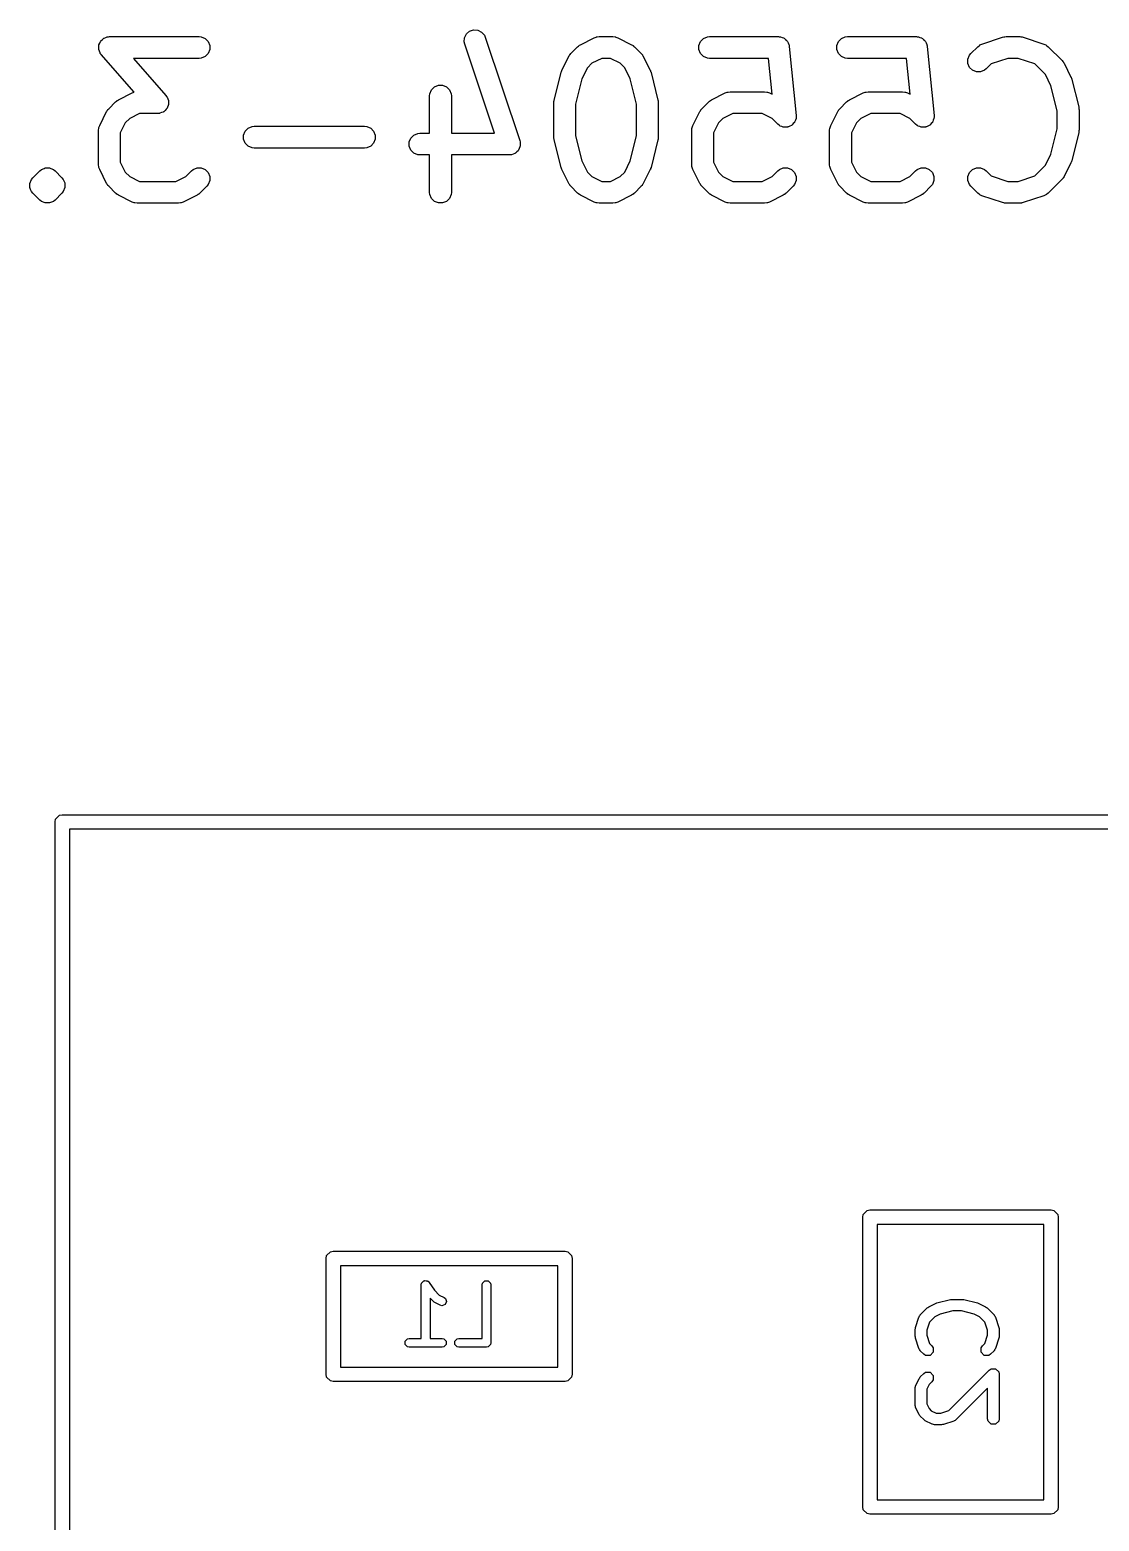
# Model space of a CAD drawing. Header units: inches. Extents: x -0.1 to 2.99, y 0.2 to 2.25.
# Drawn here: x 0.725 to 1.0157, y 1.4248 to 1.8301 of the extents above; entities that cross this region are included whole.
import ezdxf

# ---------------------------------------------------------------- set-up
doc = ezdxf.new("R2010")
doc.units = ezdxf.units.IN
doc.header["$MEASUREMENT"] = 0
doc.layers.add('BLACK', color=250, linetype='CONTINUOUS')

msp = doc.modelspace()

# ---------------------------------------------------------------- linework, layer by layer
at = {"layer": 'BLACK', "linetype": 'CONTINUOUS'}
for p, q in [((0.74609, 1.82822), (0.74623, 1.82823)), ((0.74623, 1.82823), (0.74629, 1.82825)), ((0.74629, 1.82825), (0.74637, 1.82824)), ((0.74637, 1.82824), (0.74667, 1.82827)), ((0.74667, 1.82827), (0.77104, 1.82827)), ((0.77104, 1.82827), (0.77162, 1.82822)), ((0.84319, 1.82798), (0.8437, 1.82901)), ((0.8437, 1.82901), (0.84457, 1.82976)), ((0.84457, 1.82976), (0.84566, 1.83013)), ((0.84566, 1.83013), (0.84681, 1.83004)), ((0.84681, 1.83004), (0.84784, 1.82953)), ((0.84784, 1.82953), (0.8486, 1.82866)), ((0.8486, 1.82866), (0.84883, 1.82813)), ((0.8792, 1.82822), (0.87978, 1.82827)), ((0.87978, 1.82827), (0.88353, 1.82827)), ((0.88353, 1.82827), (0.8841, 1.82822)), ((0.9092, 1.82822), (0.90978, 1.82827)), ((0.90978, 1.82827), (0.92852, 1.82827)), ((0.92852, 1.82827), (0.92874, 1.82825)), ((0.92874, 1.82825), (0.92881, 1.82826)), ((0.92881, 1.82826), (0.92888, 1.82824)), ((0.92888, 1.82824), (0.9291, 1.82822)), ((0.94669, 1.82822), (0.94727, 1.82827)), ((0.94727, 1.82827), (0.96602, 1.82827)), ((0.96602, 1.82827), (0.96623, 1.82825)), ((0.96623, 1.82825), (0.9663, 1.82826)), ((0.9663, 1.82826), (0.96637, 1.82824)), ((0.96637, 1.82824), (0.96659, 1.82822)), ((0.98981, 1.82822), (0.98992, 1.82823)), ((0.98992, 1.82823), (0.99002, 1.82825)), ((0.99002, 1.82825), (0.9901, 1.82825)), ((0.9901, 1.82825), (0.99039, 1.82827)), ((0.99039, 1.82827), (0.99414, 1.82827)), ((0.99414, 1.82827), (0.99443, 1.82825)), ((0.99443, 1.82825), (0.99451, 1.82825)), ((0.99451, 1.82825), (0.99461, 1.82823)), ((0.99461, 1.82823), (0.99472, 1.82822)), ((0.74374, 1.82494), (0.74377, 1.82542)), ((0.74377, 1.82485), (0.74374, 1.82494)), ((0.74377, 1.8259), (0.74381, 1.82599)), ((0.74377, 1.82542), (0.74377, 1.8259)), ((0.74377, 1.82475), (0.74377, 1.82485)), ((0.74396, 1.8243), (0.74377, 1.82475)), ((0.74381, 1.82599), (0.74382, 1.82609)), ((0.74382, 1.82609), (0.74403, 1.82652)), ((0.74411, 1.82385), (0.74396, 1.8243)), ((0.74403, 1.82652), (0.74422, 1.82696)), ((0.74422, 1.82696), (0.74429, 1.82703)), ((0.74429, 1.82703), (0.74433, 1.82712)), ((0.74433, 1.82712), (0.74469, 1.82744)), ((0.74469, 1.82744), (0.74503, 1.82778)), ((0.74503, 1.82778), (0.74512, 1.82782)), ((0.74512, 1.82782), (0.7452, 1.82788)), ((0.7452, 1.82788), (0.74565, 1.82803)), ((0.74565, 1.82803), (0.74609, 1.82822)), ((0.77162, 1.82822), (0.77268, 1.82778)), ((0.77268, 1.82778), (0.7735, 1.82696)), ((0.7735, 1.82696), (0.77394, 1.8259)), ((0.77394, 1.82475), (0.7735, 1.82368)), ((0.77394, 1.8259), (0.77394, 1.82475)), ((0.8431, 1.82683), (0.84319, 1.82798)), ((0.84323, 1.82626), (0.8431, 1.82683)), ((0.85131, 1.80203), (0.84323, 1.82626)), ((0.84883, 1.82813), (0.85821, 1.80001)), ((0.87207, 1.82366), (0.87394, 1.82554)), ((0.87394, 1.82554), (0.87417, 1.82572)), ((0.87417, 1.82572), (0.87422, 1.82578)), ((0.87422, 1.82578), (0.87431, 1.82584)), ((0.87431, 1.82584), (0.87439, 1.8259)), ((0.87439, 1.8259), (0.87446, 1.82593)), ((0.87446, 1.82593), (0.87471, 1.82609)), ((0.87471, 1.82609), (0.87846, 1.82796)), ((0.87846, 1.82796), (0.879, 1.82817)), ((0.879, 1.82817), (0.8791, 1.82818)), ((0.8791, 1.82818), (0.8792, 1.82822)), ((0.8841, 1.82822), (0.8842, 1.82818)), ((0.8842, 1.82818), (0.88431, 1.82817)), ((0.88431, 1.82817), (0.88485, 1.82796)), ((0.88485, 1.82796), (0.8886, 1.82609)), ((0.8886, 1.82609), (0.88885, 1.82593)), ((0.88885, 1.82593), (0.88892, 1.8259)), ((0.88892, 1.8259), (0.889, 1.82584)), ((0.889, 1.82584), (0.88909, 1.82578)), ((0.88909, 1.82578), (0.88914, 1.82572)), ((0.88914, 1.82572), (0.88937, 1.82554)), ((0.88937, 1.82554), (0.89124, 1.82366)), ((0.90688, 1.8259), (0.90732, 1.82696)), ((0.90688, 1.82475), (0.90688, 1.8259)), ((0.90732, 1.82368), (0.90688, 1.82475)), ((0.90732, 1.82696), (0.90813, 1.82778)), ((0.90813, 1.82778), (0.9092, 1.82822)), ((0.9291, 1.82822), (0.9295, 1.82805)), ((0.9295, 1.82805), (0.92991, 1.82793)), ((0.92991, 1.82793), (0.93003, 1.82783)), ((0.93003, 1.82783), (0.93016, 1.82778)), ((0.93016, 1.82778), (0.93047, 1.82747)), ((0.93047, 1.82747), (0.9308, 1.8272)), ((0.9308, 1.8272), (0.93087, 1.82707)), ((0.93087, 1.82707), (0.93098, 1.82696)), ((0.93098, 1.82696), (0.93114, 1.82656)), ((0.93114, 1.82656), (0.93135, 1.82618)), ((0.93135, 1.82618), (0.93139, 1.82597)), ((0.93139, 1.82597), (0.93142, 1.8259)), ((0.93142, 1.8259), (0.93142, 1.82583)), ((0.93142, 1.82583), (0.93146, 1.82562)), ((0.93146, 1.82562), (0.93334, 1.80687)), ((0.94437, 1.8259), (0.94482, 1.82696)), ((0.94437, 1.82475), (0.94437, 1.8259)), ((0.94482, 1.82368), (0.94437, 1.82475)), ((0.94482, 1.82696), (0.94563, 1.82778)), ((0.94563, 1.82778), (0.94669, 1.82822)), ((0.96659, 1.82822), (0.96699, 1.82805)), ((0.96699, 1.82805), (0.96741, 1.82793)), ((0.96741, 1.82793), (0.96752, 1.82783)), ((0.96752, 1.82783), (0.96766, 1.82778)), ((0.96766, 1.82778), (0.96796, 1.82747)), ((0.96796, 1.82747), (0.9683, 1.8272)), ((0.9683, 1.8272), (0.96837, 1.82707)), ((0.96837, 1.82707), (0.96847, 1.82696)), ((0.96847, 1.82696), (0.96864, 1.82656)), ((0.96864, 1.82656), (0.96884, 1.82618)), ((0.96884, 1.82618), (0.96889, 1.82597)), ((0.96889, 1.82597), (0.96891, 1.8259)), ((0.96891, 1.8259), (0.96891, 1.82583)), ((0.96891, 1.82583), (0.96896, 1.82562)), ((0.96896, 1.82562), (0.97083, 1.80687)), ((0.9808, 1.82366), (0.98268, 1.82554)), ((0.98268, 1.82554), (0.98313, 1.8259)), ((0.98313, 1.8259), (0.98322, 1.82594)), ((0.98322, 1.82594), (0.9833, 1.82601)), ((0.9833, 1.82601), (0.98383, 1.82625)), ((0.98383, 1.82625), (0.98946, 1.82812)), ((0.98946, 1.82812), (0.98974, 1.82819)), ((0.98974, 1.82819), (0.98981, 1.82822)), ((0.99472, 1.82822), (0.99479, 1.82819)), ((0.99479, 1.82819), (0.99507, 1.82812)), ((0.99507, 1.82812), (1.0007, 1.82625)), ((1.0007, 1.82625), (1.00123, 1.82601)), ((1.00123, 1.82601), (1.00131, 1.82594)), ((1.00131, 1.82594), (1.0014, 1.8259)), ((1.0014, 1.8259), (1.00185, 1.82554)), ((1.00185, 1.82554), (1.0056, 1.82179)), ((0.74419, 1.82373), (0.74411, 1.82385)), ((0.74422, 1.82368), (0.74419, 1.82373)), ((0.74427, 1.82363), (0.74422, 1.82368)), ((0.74445, 1.82338), (0.74427, 1.82363)), ((0.75338, 1.81317), (0.74445, 1.82338)), ((0.77104, 1.82237), (0.75318, 1.82237)), ((0.75318, 1.82237), (0.76202, 1.81227)), ((0.77162, 1.82243), (0.77104, 1.82237)), ((0.77268, 1.82287), (0.77162, 1.82243)), ((0.7735, 1.82368), (0.77268, 1.82287)), ((0.86964, 1.81914), (0.87151, 1.82289)), ((0.87151, 1.82289), (0.87167, 1.82314)), ((0.87167, 1.82314), (0.8717, 1.82321)), ((0.8717, 1.82321), (0.87177, 1.82329)), ((0.87177, 1.82329), (0.87182, 1.82338)), ((0.87182, 1.82338), (0.87188, 1.82343)), ((0.87188, 1.82343), (0.87207, 1.82366)), ((0.87778, 1.82102), (0.87658, 1.81982)), ((0.88048, 1.82237), (0.87778, 1.82102)), ((0.88283, 1.82237), (0.88048, 1.82237)), ((0.88553, 1.82102), (0.88283, 1.82237)), ((0.88673, 1.81982), (0.88553, 1.82102)), ((0.89124, 1.82366), (0.89143, 1.82343)), ((0.89143, 1.82343), (0.89149, 1.82338)), ((0.89149, 1.82338), (0.89154, 1.82329)), ((0.89154, 1.82329), (0.89161, 1.82321)), ((0.89161, 1.82321), (0.89164, 1.82314)), ((0.89164, 1.82314), (0.89179, 1.82289)), ((0.89179, 1.82289), (0.89367, 1.81914)), ((0.90813, 1.82287), (0.90732, 1.82368)), ((0.9092, 1.82243), (0.90813, 1.82287)), ((0.90978, 1.82237), (0.9092, 1.82243)), ((0.92585, 1.82237), (0.90978, 1.82237)), ((0.92683, 1.8126), (0.92585, 1.82237)), ((0.94563, 1.82287), (0.94482, 1.82368)), ((0.94669, 1.82243), (0.94563, 1.82287)), ((0.94727, 1.82237), (0.94669, 1.82243)), ((0.96335, 1.82237), (0.94727, 1.82237)), ((0.96432, 1.8126), (0.96335, 1.82237)), ((0.97999, 1.82215), (0.98044, 1.82321)), ((0.97999, 1.821), (0.97999, 1.82215)), ((0.98044, 1.81993), (0.97999, 1.821)), ((0.98044, 1.82321), (0.9808, 1.82366)), ((0.98636, 1.82087), (0.98498, 1.81948)), ((0.99087, 1.82237), (0.98636, 1.82087)), ((0.99366, 1.82237), (0.99087, 1.82237)), ((0.99817, 1.82087), (0.99366, 1.82237)), ((1.00109, 1.81795), (0.99817, 1.82087)), ((1.0056, 1.82179), (1.00579, 1.82156)), ((1.00579, 1.82156), (1.00585, 1.82151)), ((1.00585, 1.82151), (1.0059, 1.82142)), ((1.0059, 1.82142), (1.00597, 1.82134)), ((1.00597, 1.82134), (1.006, 1.82127)), ((1.006, 1.82127), (1.00615, 1.82102)), ((1.00615, 1.82102), (1.00803, 1.81727)), ((0.86754, 1.81104), (0.86942, 1.81854)), ((0.86942, 1.81854), (0.86943, 1.81858)), ((0.86943, 1.8186), (0.86952, 1.81884)), ((0.86943, 1.81858), (0.86943, 1.8186)), ((0.86952, 1.81884), (0.86961, 1.81908)), ((0.86961, 1.81908), (0.86962, 1.8191)), ((0.86962, 1.8191), (0.86964, 1.81914)), ((0.87507, 1.81679), (0.87336, 1.80996)), ((0.87658, 1.81982), (0.87507, 1.81679)), ((0.88824, 1.81679), (0.88673, 1.81982)), ((0.88995, 1.80996), (0.88824, 1.81679)), ((0.89367, 1.81914), (0.89368, 1.8191)), ((0.89368, 1.8191), (0.8937, 1.81908)), ((0.8937, 1.81908), (0.89378, 1.81884)), ((0.89378, 1.81884), (0.89388, 1.8186)), ((0.89388, 1.8186), (0.89388, 1.81858)), ((0.89388, 1.81858), (0.89389, 1.81854)), ((0.89389, 1.81854), (0.89577, 1.81104)), ((0.98125, 1.81912), (0.98044, 1.81993)), ((0.98231, 1.81868), (0.98125, 1.81912)), ((0.98347, 1.81868), (0.98231, 1.81868)), ((0.98453, 1.81912), (0.98347, 1.81868)), ((0.98498, 1.81948), (0.98453, 1.81912)), ((1.0026, 1.81492), (1.00109, 1.81795)), ((1.00803, 1.81727), (1.00805, 1.81723)), ((1.00805, 1.81723), (1.00806, 1.81721)), ((1.00806, 1.81721), (1.00814, 1.81697)), ((1.00814, 1.81697), (1.00824, 1.81673)), ((1.00824, 1.81673), (1.00824, 1.81671)), ((1.00824, 1.81671), (1.00825, 1.81666)), ((1.00825, 1.81666), (1.01013, 1.80917)), ((0.7491, 1.81109), (0.75285, 1.81296)), ((0.75285, 1.81296), (0.75338, 1.81317)), ((0.76202, 1.81227), (0.76219, 1.81202)), ((0.76219, 1.81202), (0.76225, 1.81196)), ((0.83371, 1.8122), (0.83376, 1.81277)), ((0.83371, 1.80203), (0.83371, 1.8122)), ((0.83376, 1.81277), (0.8342, 1.81384)), ((0.8342, 1.81384), (0.83502, 1.81465)), ((0.83502, 1.81465), (0.83608, 1.81509)), ((0.83608, 1.81509), (0.83724, 1.81509)), ((0.83724, 1.81509), (0.8383, 1.81465)), ((0.8383, 1.81465), (0.83911, 1.81384)), ((0.83911, 1.81384), (0.83956, 1.81277)), ((0.83956, 1.81277), (0.83961, 1.8122)), ((0.83961, 1.8122), (0.83961, 1.80203)), ((0.91033, 1.81109), (0.91408, 1.81296)), ((0.91408, 1.81296), (0.91462, 1.81317)), ((0.91462, 1.81317), (0.91473, 1.81318)), ((0.91473, 1.81318), (0.91482, 1.81322)), ((0.91482, 1.81322), (0.9154, 1.81328)), ((0.9154, 1.81328), (0.92477, 1.81328)), ((0.92477, 1.81328), (0.92535, 1.81322)), ((0.92535, 1.81322), (0.92545, 1.81318)), ((0.92545, 1.81318), (0.92555, 1.81317)), ((0.92555, 1.81317), (0.92609, 1.81296)), ((0.92609, 1.81296), (0.92683, 1.8126)), ((0.94782, 1.81109), (0.95157, 1.81296)), ((0.95157, 1.81296), (0.95211, 1.81317)), ((0.95211, 1.81317), (0.95222, 1.81318)), ((0.95222, 1.81318), (0.95232, 1.81322)), ((0.95232, 1.81322), (0.95289, 1.81328)), ((0.95289, 1.81328), (0.96227, 1.81328)), ((0.96227, 1.81328), (0.96284, 1.81322)), ((0.96284, 1.81322), (0.96294, 1.81318)), ((0.96294, 1.81318), (0.96305, 1.81317)), ((0.96305, 1.81317), (0.96359, 1.81296)), ((0.96359, 1.81296), (0.96432, 1.8126)), ((1.00431, 1.80809), (1.0026, 1.81492)), ((0.7459, 1.80789), (0.74606, 1.80814)), ((0.74606, 1.80814), (0.74609, 1.80821)), ((0.74609, 1.80821), (0.74616, 1.8083)), ((0.74616, 1.8083), (0.74621, 1.80838)), ((0.74621, 1.80838), (0.74627, 1.80844)), ((0.74627, 1.80844), (0.74646, 1.80866)), ((0.74646, 1.80866), (0.74833, 1.81054)), ((0.74833, 1.81054), (0.74856, 1.81072)), ((0.74856, 1.81072), (0.74861, 1.81078)), ((0.74861, 1.81078), (0.7487, 1.81084)), ((0.7487, 1.81084), (0.74878, 1.8109)), ((0.74878, 1.8109), (0.74885, 1.81093)), ((0.74885, 1.81093), (0.7491, 1.81109)), ((0.76177, 1.80821), (0.76143, 1.80787)), ((0.76213, 1.80852), (0.76177, 1.80821)), ((0.76218, 1.80861), (0.76213, 1.80852)), ((0.76225, 1.80868), (0.76218, 1.80861)), ((0.76225, 1.81196), (0.76227, 1.81191)), ((0.76243, 1.80913), (0.76225, 1.80868)), ((0.76227, 1.81191), (0.76235, 1.8118)), ((0.76235, 1.8118), (0.76251, 1.81134)), ((0.76265, 1.80956), (0.76243, 1.80913)), ((0.76251, 1.81134), (0.76269, 1.8109)), ((0.76269, 1.80975), (0.76265, 1.80966)), ((0.76265, 1.80966), (0.76265, 1.80956)), ((0.76269, 1.8109), (0.76269, 1.8108)), ((0.76269, 1.8108), (0.76272, 1.81071)), ((0.76272, 1.81071), (0.76269, 1.81023)), ((0.76269, 1.81023), (0.76269, 1.80975)), ((0.86745, 1.81032), (0.86746, 1.81042)), ((0.86745, 1.80095), (0.86745, 1.81032)), ((0.86746, 1.81047), (0.86749, 1.81068)), ((0.86746, 1.81042), (0.86746, 1.81047)), ((0.86749, 1.81068), (0.86751, 1.8109)), ((0.86751, 1.8109), (0.86753, 1.81094)), ((0.86753, 1.81094), (0.86754, 1.81104)), ((0.87336, 1.80996), (0.87336, 1.80131)), ((0.88995, 1.80131), (0.88995, 1.80996)), ((0.89577, 1.81104), (0.89578, 1.81094)), ((0.89578, 1.81094), (0.8958, 1.8109)), ((0.8958, 1.8109), (0.89582, 1.81068)), ((0.89582, 1.81068), (0.89585, 1.81047)), ((0.89585, 1.81047), (0.89584, 1.81042)), ((0.89584, 1.81042), (0.89585, 1.81032)), ((0.89585, 1.81032), (0.89585, 1.80095)), ((0.90713, 1.80789), (0.90729, 1.80814)), ((0.90729, 1.80814), (0.90732, 1.80821)), ((0.90732, 1.80821), (0.90739, 1.8083)), ((0.90739, 1.8083), (0.90744, 1.80838)), ((0.90744, 1.80838), (0.9075, 1.80844)), ((0.9075, 1.80844), (0.90769, 1.80866)), ((0.90769, 1.80866), (0.90956, 1.81054)), ((0.90956, 1.81054), (0.90979, 1.81072)), ((0.90979, 1.81072), (0.90984, 1.81078)), ((0.90984, 1.81078), (0.90993, 1.81084)), ((0.90993, 1.81084), (0.91001, 1.8109)), ((0.91001, 1.8109), (0.91008, 1.81093)), ((0.91008, 1.81093), (0.91033, 1.81109)), ((0.94463, 1.80789), (0.94479, 1.80814)), ((0.94479, 1.80814), (0.94482, 1.80821)), ((0.94482, 1.80821), (0.94488, 1.8083)), ((0.94488, 1.8083), (0.94494, 1.80838)), ((0.94494, 1.80838), (0.945, 1.80844)), ((0.945, 1.80844), (0.94518, 1.80866)), ((0.94518, 1.80866), (0.94706, 1.81054)), ((0.94706, 1.81054), (0.94728, 1.81072)), ((0.94728, 1.81072), (0.94733, 1.81078)), ((0.94733, 1.81078), (0.94742, 1.81084)), ((0.94742, 1.81084), (0.9475, 1.8109)), ((0.9475, 1.8109), (0.94758, 1.81093)), ((0.94758, 1.81093), (0.94782, 1.81109)), ((1.00431, 1.80319), (1.00431, 1.80809)), ((1.01013, 1.80917), (1.01014, 1.80907)), ((1.01014, 1.80907), (1.01016, 1.80903)), ((1.01016, 1.80903), (1.01018, 1.80881)), ((1.01018, 1.80881), (1.01021, 1.80859)), ((1.01021, 1.80859), (1.01021, 1.80855)), ((1.01021, 1.80855), (1.01022, 1.80845)), ((1.01022, 1.80845), (1.01022, 1.80282)), ((0.74382, 1.8036), (0.74403, 1.80415)), ((0.74403, 1.80415), (0.7459, 1.80789)), ((0.75097, 1.80483), (0.74962, 1.80213)), ((0.75217, 1.80602), (0.75097, 1.80483)), ((0.75487, 1.80737), (0.75217, 1.80602)), ((0.75979, 1.80737), (0.75487, 1.80737)), ((0.7601, 1.8074), (0.75979, 1.80737)), ((0.76018, 1.8074), (0.7601, 1.8074)), ((0.76023, 1.80741), (0.76018, 1.8074)), ((0.76037, 1.80743), (0.76023, 1.80741)), ((0.76081, 1.80761), (0.76037, 1.80743)), ((0.76127, 1.80777), (0.76081, 1.80761)), ((0.76134, 1.80783), (0.76127, 1.80777)), ((0.76143, 1.80787), (0.76134, 1.80783)), ((0.78546, 1.80385), (0.78604, 1.8039)), ((0.78604, 1.8039), (0.81604, 1.8039)), ((0.81604, 1.8039), (0.81661, 1.80385)), ((0.90505, 1.8036), (0.90526, 1.80415)), ((0.90526, 1.80415), (0.90713, 1.80789)), ((0.9122, 1.80483), (0.91085, 1.80213)), ((0.9134, 1.80602), (0.9122, 1.80483)), ((0.9161, 1.80737), (0.9134, 1.80602)), ((0.92408, 1.80737), (0.9161, 1.80737)), ((0.92677, 1.80602), (0.92408, 1.80737)), ((0.92831, 1.80449), (0.92677, 1.80602)), ((0.92876, 1.80412), (0.92831, 1.80449)), ((0.92889, 1.80406), (0.92876, 1.80412)), ((0.92901, 1.80397), (0.92889, 1.80406)), ((0.92942, 1.80384), (0.92901, 1.80397)), ((0.93164, 1.80395), (0.93126, 1.80375)), ((0.93204, 1.80412), (0.93164, 1.80395)), ((0.93214, 1.80422), (0.93204, 1.80412)), ((0.93227, 1.80429), (0.93214, 1.80422)), ((0.93255, 1.80463), (0.93227, 1.80429)), ((0.93285, 1.80493), (0.93255, 1.80463)), ((0.93291, 1.80507), (0.93285, 1.80493)), ((0.933, 1.80519), (0.93291, 1.80507)), ((0.93313, 1.8056), (0.933, 1.80519)), ((0.93329, 1.806), (0.93313, 1.8056)), ((0.93334, 1.80629), (0.93329, 1.80615)), ((0.93329, 1.80615), (0.93329, 1.806)), ((0.93334, 1.80687), (0.93334, 1.80629)), ((0.94255, 1.8036), (0.94275, 1.80415)), ((0.94275, 1.80415), (0.94463, 1.80789)), ((0.9497, 1.80483), (0.94835, 1.80213)), ((0.95089, 1.80602), (0.9497, 1.80483)), ((0.95359, 1.80737), (0.95089, 1.80602)), ((0.96157, 1.80737), (0.95359, 1.80737)), ((0.96427, 1.80602), (0.96157, 1.80737)), ((0.9658, 1.80449), (0.96427, 1.80602)), ((0.96625, 1.80412), (0.9658, 1.80449)), ((0.96639, 1.80406), (0.96625, 1.80412)), ((0.9665, 1.80397), (0.96639, 1.80406)), ((0.96692, 1.80384), (0.9665, 1.80397)), ((0.96913, 1.80395), (0.96875, 1.80375)), ((0.96953, 1.80412), (0.96913, 1.80395)), ((0.96964, 1.80422), (0.96953, 1.80412)), ((0.96977, 1.80429), (0.96964, 1.80422)), ((0.97004, 1.80463), (0.96977, 1.80429)), ((0.97035, 1.80493), (0.97004, 1.80463)), ((0.9704, 1.80507), (0.97035, 1.80493)), ((0.9705, 1.80519), (0.9704, 1.80507)), ((0.97062, 1.8056), (0.9705, 1.80519)), ((0.97079, 1.806), (0.97062, 1.8056)), ((0.97083, 1.80629), (0.97079, 1.80615)), ((0.97079, 1.80615), (0.97079, 1.806)), ((0.97083, 1.80687), (0.97083, 1.80629)), ((0.74372, 1.80282), (0.74377, 1.8034)), ((0.74372, 1.79345), (0.74372, 1.80282)), ((0.74377, 1.8034), (0.74381, 1.8035)), ((0.74381, 1.8035), (0.74382, 1.8036)), ((0.74962, 1.80213), (0.74962, 1.79415)), ((0.78314, 1.80153), (0.78359, 1.80259)), ((0.78314, 1.80037), (0.78314, 1.80153)), ((0.78359, 1.79931), (0.78314, 1.80037)), ((0.78359, 1.80259), (0.7844, 1.80341)), ((0.7844, 1.80341), (0.78546, 1.80385)), ((0.81661, 1.80385), (0.81768, 1.80341)), ((0.81768, 1.80341), (0.81849, 1.80259)), ((0.81849, 1.80259), (0.81893, 1.80153)), ((0.81893, 1.80037), (0.81849, 1.79931)), ((0.81893, 1.80153), (0.81893, 1.80037)), ((0.82814, 1.79965), (0.82858, 1.80072)), ((0.82858, 1.80072), (0.82939, 1.80153)), ((0.82939, 1.80153), (0.83046, 1.80197)), ((0.83046, 1.80197), (0.83103, 1.80203)), ((0.83103, 1.80203), (0.83371, 1.80203)), ((0.83961, 1.80203), (0.85131, 1.80203)), ((0.85821, 1.80001), (0.85827, 1.79972)), ((0.86746, 1.80085), (0.86745, 1.80095)), ((0.86746, 1.80081), (0.86746, 1.80085)), ((0.86749, 1.80059), (0.86746, 1.80081)), ((0.86751, 1.80037), (0.86749, 1.80059)), ((0.86753, 1.80033), (0.86751, 1.80037)), ((0.86754, 1.80023), (0.86753, 1.80033)), ((0.86942, 1.79273), (0.86754, 1.80023)), ((0.87336, 1.80131), (0.87507, 1.79448)), ((0.88824, 1.79448), (0.88995, 1.80131)), ((0.89577, 1.80023), (0.89389, 1.79273)), ((0.89578, 1.80033), (0.89577, 1.80023)), ((0.8958, 1.80037), (0.89578, 1.80033)), ((0.89582, 1.80059), (0.8958, 1.80037)), ((0.89585, 1.80081), (0.89582, 1.80059)), ((0.89585, 1.80095), (0.89584, 1.80085)), ((0.89584, 1.80085), (0.89585, 1.80081)), ((0.90495, 1.80282), (0.905, 1.8034)), ((0.90495, 1.79345), (0.90495, 1.80282)), ((0.905, 1.8034), (0.90504, 1.8035)), ((0.90504, 1.8035), (0.90505, 1.8036)), ((0.91085, 1.80213), (0.91085, 1.79415)), ((0.92982, 1.80368), (0.92942, 1.80384)), ((0.92997, 1.80368), (0.92982, 1.80368)), ((0.93011, 1.80364), (0.92997, 1.80368)), ((0.93054, 1.80368), (0.93011, 1.80364)), ((0.93097, 1.80368), (0.93054, 1.80368)), ((0.93111, 1.80374), (0.93097, 1.80368)), ((0.93126, 1.80375), (0.93111, 1.80374)), ((0.94244, 1.80282), (0.9425, 1.8034)), ((0.94244, 1.79345), (0.94244, 1.80282)), ((0.9425, 1.8034), (0.94254, 1.8035)), ((0.94254, 1.8035), (0.94255, 1.8036)), ((0.94835, 1.80213), (0.94835, 1.79415)), ((0.96732, 1.80368), (0.96692, 1.80384)), ((0.96747, 1.80368), (0.96732, 1.80368)), ((0.96761, 1.80364), (0.96747, 1.80368)), ((0.96804, 1.80368), (0.96761, 1.80364)), ((0.96847, 1.80368), (0.96804, 1.80368)), ((0.96861, 1.80374), (0.96847, 1.80368)), ((0.96875, 1.80375), (0.96861, 1.80374)), ((1.0026, 1.79636), (1.00431, 1.80319)), ((1.01013, 1.80211), (1.00825, 1.79461)), ((1.01014, 1.80221), (1.01013, 1.80211)), ((1.01016, 1.80225), (1.01014, 1.80221)), ((1.01018, 1.80247), (1.01016, 1.80225)), ((1.01021, 1.80268), (1.01018, 1.80247)), ((1.01022, 1.80282), (1.01021, 1.80272)), ((1.01021, 1.80272), (1.01021, 1.80268)), ((0.7844, 1.7985), (0.78359, 1.79931)), ((0.78546, 1.79805), (0.7844, 1.7985)), ((0.78604, 1.798), (0.78546, 1.79805)), ((0.81604, 1.798), (0.78604, 1.798)), ((0.81661, 1.79805), (0.81604, 1.798)), ((0.81768, 1.7985), (0.81661, 1.79805)), ((0.81849, 1.79931), (0.81768, 1.7985)), ((0.82814, 1.7985), (0.82814, 1.79965)), ((0.82858, 1.79743), (0.82814, 1.7985)), ((0.82939, 1.79662), (0.82858, 1.79743)), ((0.83046, 1.79618), (0.82939, 1.79662)), ((0.83103, 1.79612), (0.83046, 1.79618)), ((0.83371, 1.79612), (0.83103, 1.79612)), ((0.83371, 1.78595), (0.83371, 1.79612)), ((0.85541, 1.79612), (0.83961, 1.79612)), ((0.83961, 1.79612), (0.83961, 1.78595)), ((0.8557, 1.79615), (0.85541, 1.79612)), ((0.85578, 1.79615), (0.8557, 1.79615)), ((0.85583, 1.79616), (0.85578, 1.79615)), ((0.85598, 1.79618), (0.85583, 1.79616)), ((0.85642, 1.79636), (0.85598, 1.79618)), ((0.85687, 1.79651), (0.85642, 1.79636)), ((0.85695, 1.79658), (0.85687, 1.79651)), ((0.85705, 1.79662), (0.85695, 1.79658)), ((0.85738, 1.79696), (0.85705, 1.79662)), ((0.85774, 1.79727), (0.85738, 1.79696)), ((0.85779, 1.79736), (0.85774, 1.79727)), ((0.85786, 1.79743), (0.85779, 1.79736)), ((0.85804, 1.79787), (0.85786, 1.79743)), ((0.85825, 1.7983), (0.85804, 1.79787)), ((0.85826, 1.7984), (0.85825, 1.7983)), ((0.8583, 1.7985), (0.85826, 1.7984)), ((0.85827, 1.79972), (0.8583, 1.79965)), ((0.8583, 1.79965), (0.8583, 1.79959)), ((0.8583, 1.79959), (0.85834, 1.79944)), ((0.85834, 1.79944), (0.8583, 1.79897)), ((0.8583, 1.79897), (0.8583, 1.7985)), ((1.00109, 1.79333), (1.0026, 1.79636)), ((0.72583, 1.78991), (0.72771, 1.79179)), ((0.72771, 1.79179), (0.72816, 1.79216)), ((0.72816, 1.79216), (0.72888, 1.79246)), ((0.72816, 1.79216), (0.72816, 1.79216)), ((0.72888, 1.79246), (0.72922, 1.7926)), ((0.72922, 1.7926), (0.73037, 1.7926)), ((0.73037, 1.7926), (0.73037, 1.7926)), ((0.73037, 1.7926), (0.73072, 1.79246)), ((0.73072, 1.79246), (0.73144, 1.79216)), ((0.73144, 1.79216), (0.73144, 1.79216)), ((0.73144, 1.79216), (0.73189, 1.79179)), ((0.73189, 1.79179), (0.73376, 1.78991)), ((0.74377, 1.79288), (0.74372, 1.79345)), ((0.74381, 1.79278), (0.74377, 1.79288)), ((0.74382, 1.79267), (0.74381, 1.79278)), ((0.74403, 1.79213), (0.74382, 1.79267)), ((0.7459, 1.78838), (0.74403, 1.79213)), ((0.74962, 1.79415), (0.75097, 1.79145)), ((0.76742, 1.79025), (0.76895, 1.79179)), ((0.76895, 1.79179), (0.7694, 1.79216)), ((0.7694, 1.79216), (0.77047, 1.7926)), ((0.77047, 1.7926), (0.77162, 1.7926)), ((0.77162, 1.7926), (0.77268, 1.79216)), ((0.77268, 1.79216), (0.7735, 1.79134)), ((0.86943, 1.79269), (0.86942, 1.79273)), ((0.86943, 1.79267), (0.86943, 1.79269)), ((0.86952, 1.79243), (0.86943, 1.79267)), ((0.86961, 1.79219), (0.86952, 1.79243)), ((0.86962, 1.79217), (0.86961, 1.79219)), ((0.86964, 1.79213), (0.86962, 1.79217)), ((0.87151, 1.78838), (0.86964, 1.79213)), ((0.87507, 1.79448), (0.87658, 1.79145)), ((0.88673, 1.79145), (0.88824, 1.79448)), ((0.89367, 1.79213), (0.89179, 1.78838)), ((0.89368, 1.79217), (0.89367, 1.79213)), ((0.8937, 1.79219), (0.89368, 1.79217)), ((0.89378, 1.79243), (0.8937, 1.79219)), ((0.89388, 1.79267), (0.89378, 1.79243)), ((0.89389, 1.79273), (0.89388, 1.79269)), ((0.89388, 1.79269), (0.89388, 1.79267)), ((0.905, 1.79288), (0.90495, 1.79345)), ((0.90504, 1.79278), (0.905, 1.79288)), ((0.90505, 1.79267), (0.90504, 1.79278)), ((0.90526, 1.79213), (0.90505, 1.79267)), ((0.90713, 1.78838), (0.90526, 1.79213)), ((0.91085, 1.79415), (0.9122, 1.79145)), ((0.92677, 1.79025), (0.92831, 1.79179)), ((0.92831, 1.79179), (0.92876, 1.79216)), ((0.92876, 1.79216), (0.92982, 1.7926)), ((0.92982, 1.7926), (0.93097, 1.7926)), ((0.93097, 1.7926), (0.93204, 1.79216)), ((0.93204, 1.79216), (0.93285, 1.79134)), ((0.9425, 1.79288), (0.94244, 1.79345)), ((0.94254, 1.79278), (0.9425, 1.79288)), ((0.94255, 1.79267), (0.94254, 1.79278)), ((0.94275, 1.79213), (0.94255, 1.79267)), ((0.94463, 1.78838), (0.94275, 1.79213)), ((0.94835, 1.79415), (0.9497, 1.79145)), ((0.96427, 1.79025), (0.9658, 1.79179)), ((0.9658, 1.79179), (0.96625, 1.79216)), ((0.96625, 1.79216), (0.96732, 1.7926)), ((0.96732, 1.7926), (0.96847, 1.7926)), ((0.96847, 1.7926), (0.96953, 1.79216)), ((0.96953, 1.79216), (0.97035, 1.79134)), ((0.98044, 1.79134), (0.98125, 1.79216)), ((0.98125, 1.79216), (0.98231, 1.7926)), ((0.98231, 1.7926), (0.98347, 1.7926)), ((0.98347, 1.7926), (0.98453, 1.79216)), ((0.98453, 1.79216), (0.98498, 1.79179)), ((0.98498, 1.79179), (0.98636, 1.79041)), ((0.99817, 1.79041), (1.00109, 1.79333)), ((1.00803, 1.79401), (1.00615, 1.79026)), ((1.00805, 1.79405), (1.00803, 1.79401)), ((1.00806, 1.79406), (1.00805, 1.79405)), ((1.00814, 1.79431), (1.00806, 1.79406)), ((1.00824, 1.79455), (1.00814, 1.79431)), ((1.00825, 1.79461), (1.00824, 1.79457)), ((1.00824, 1.79457), (1.00824, 1.79455)), ((0.72503, 1.7884), (0.72547, 1.78947)), ((0.72503, 1.78725), (0.72503, 1.7884)), ((0.72547, 1.78947), (0.72583, 1.78991)), ((0.73376, 1.78991), (0.73413, 1.78947)), ((0.73413, 1.78947), (0.73452, 1.78852)), ((0.73452, 1.78852), (0.73457, 1.7884)), ((0.73457, 1.7884), (0.73457, 1.78725)), ((0.74606, 1.78813), (0.7459, 1.78838)), ((0.74609, 1.78806), (0.74606, 1.78813)), ((0.74616, 1.78798), (0.74609, 1.78806)), ((0.74621, 1.78789), (0.74616, 1.78798)), ((0.74627, 1.78784), (0.74621, 1.78789)), ((0.74646, 1.78761), (0.74627, 1.78784)), ((0.75097, 1.79145), (0.75217, 1.79025)), ((0.75217, 1.79025), (0.75487, 1.7889)), ((0.75487, 1.7889), (0.76472, 1.7889)), ((0.76472, 1.7889), (0.76742, 1.79025)), ((0.7735, 1.78806), (0.77313, 1.78761)), ((0.7735, 1.79134), (0.77394, 1.79028)), ((0.77394, 1.78913), (0.7735, 1.78806)), ((0.77394, 1.79028), (0.77394, 1.78913)), ((0.87167, 1.78813), (0.87151, 1.78838)), ((0.8717, 1.78806), (0.87167, 1.78813)), ((0.87177, 1.78798), (0.8717, 1.78806)), ((0.87182, 1.78789), (0.87177, 1.78798)), ((0.87188, 1.78784), (0.87182, 1.78789)), ((0.87207, 1.78761), (0.87188, 1.78784)), ((0.87658, 1.79145), (0.87778, 1.79025)), ((0.87778, 1.79025), (0.88048, 1.7889)), ((0.88048, 1.7889), (0.88283, 1.7889)), ((0.88283, 1.7889), (0.88553, 1.79025)), ((0.88553, 1.79025), (0.88673, 1.79145)), ((0.89143, 1.78784), (0.89124, 1.78761)), ((0.89149, 1.78789), (0.89143, 1.78784)), ((0.89154, 1.78798), (0.89149, 1.78789)), ((0.89161, 1.78806), (0.89154, 1.78798)), ((0.89164, 1.78813), (0.89161, 1.78806)), ((0.89179, 1.78838), (0.89164, 1.78813)), ((0.90729, 1.78813), (0.90713, 1.78838)), ((0.90732, 1.78806), (0.90729, 1.78813)), ((0.90739, 1.78798), (0.90732, 1.78806)), ((0.90744, 1.78789), (0.90739, 1.78798)), ((0.9075, 1.78784), (0.90744, 1.78789)), ((0.90769, 1.78761), (0.9075, 1.78784)), ((0.9122, 1.79145), (0.9134, 1.79025)), ((0.9134, 1.79025), (0.9161, 1.7889)), ((0.9161, 1.7889), (0.92408, 1.7889)), ((0.92408, 1.7889), (0.92677, 1.79025)), ((0.93285, 1.78806), (0.93249, 1.78761)), ((0.93285, 1.79134), (0.93329, 1.79028)), ((0.93329, 1.78913), (0.93285, 1.78806)), ((0.93329, 1.79028), (0.93329, 1.78913)), ((0.94479, 1.78813), (0.94463, 1.78838)), ((0.94482, 1.78806), (0.94479, 1.78813)), ((0.94488, 1.78798), (0.94482, 1.78806)), ((0.94494, 1.78789), (0.94488, 1.78798)), ((0.945, 1.78784), (0.94494, 1.78789)), ((0.94518, 1.78761), (0.945, 1.78784)), ((0.9497, 1.79145), (0.95089, 1.79025)), ((0.95089, 1.79025), (0.95359, 1.7889)), ((0.95359, 1.7889), (0.96157, 1.7889)), ((0.96157, 1.7889), (0.96427, 1.79025)), ((0.97035, 1.78806), (0.96998, 1.78761)), ((0.97035, 1.79134), (0.97079, 1.79028)), ((0.97079, 1.78913), (0.97035, 1.78806)), ((0.97079, 1.79028), (0.97079, 1.78913)), ((0.97999, 1.79028), (0.98044, 1.79134)), ((0.97999, 1.78913), (0.97999, 1.79028)), ((0.98044, 1.78806), (0.97999, 1.78913)), ((0.9808, 1.78761), (0.98044, 1.78806)), ((0.98636, 1.79041), (0.99087, 1.7889)), ((0.99087, 1.7889), (0.99366, 1.7889)), ((0.99366, 1.7889), (0.99817, 1.79041)), ((1.0056, 1.78949), (1.00185, 1.78574)), ((1.00579, 1.78971), (1.0056, 1.78949)), ((1.00585, 1.78977), (1.00579, 1.78971)), ((1.0059, 1.78985), (1.00585, 1.78977)), ((1.00597, 1.78994), (1.0059, 1.78985)), ((1.006, 1.79001), (1.00597, 1.78994)), ((1.00615, 1.79026), (1.006, 1.79001)), ((0.72523, 1.78677), (0.72503, 1.78725)), ((0.72547, 1.78619), (0.72523, 1.78677)), ((0.72583, 1.78574), (0.72547, 1.78619)), ((0.72771, 1.78386), (0.72583, 1.78574)), ((0.72816, 1.7835), (0.72771, 1.78386)), ((0.73189, 1.78386), (0.73144, 1.7835)), ((0.73376, 1.78574), (0.73189, 1.78386)), ((0.73413, 1.78619), (0.73376, 1.78574)), ((0.73457, 1.78725), (0.73413, 1.78619)), ((0.74833, 1.78574), (0.74646, 1.78761)), ((0.74856, 1.78555), (0.74833, 1.78574)), ((0.74861, 1.78549), (0.74856, 1.78555)), ((0.7487, 1.78544), (0.74861, 1.78549)), ((0.74878, 1.78537), (0.7487, 1.78544)), ((0.74885, 1.78534), (0.74878, 1.78537)), ((0.7491, 1.78519), (0.74885, 1.78534)), ((0.75285, 1.78331), (0.7491, 1.78519)), ((0.77049, 1.78519), (0.76674, 1.78331)), ((0.77074, 1.78534), (0.77049, 1.78519)), ((0.77081, 1.78537), (0.77074, 1.78534)), ((0.77089, 1.78544), (0.77081, 1.78537)), ((0.77098, 1.78549), (0.77089, 1.78544)), ((0.77103, 1.78555), (0.77098, 1.78549)), ((0.77126, 1.78574), (0.77103, 1.78555)), ((0.77313, 1.78761), (0.77126, 1.78574)), ((0.83376, 1.78538), (0.83371, 1.78595)), ((0.8342, 1.78431), (0.83376, 1.78538)), ((0.83502, 1.7835), (0.8342, 1.78431)), ((0.83911, 1.78431), (0.8383, 1.7835)), ((0.83956, 1.78538), (0.83911, 1.78431)), ((0.83961, 1.78595), (0.83956, 1.78538)), ((0.87394, 1.78574), (0.87207, 1.78761)), ((0.87417, 1.78555), (0.87394, 1.78574)), ((0.87422, 1.78549), (0.87417, 1.78555)), ((0.87431, 1.78544), (0.87422, 1.78549)), ((0.87439, 1.78537), (0.87431, 1.78544)), ((0.87446, 1.78534), (0.87439, 1.78537)), ((0.87471, 1.78519), (0.87446, 1.78534)), ((0.87846, 1.78331), (0.87471, 1.78519)), ((0.8886, 1.78519), (0.88485, 1.78331)), ((0.88885, 1.78534), (0.8886, 1.78519)), ((0.88892, 1.78537), (0.88885, 1.78534)), ((0.889, 1.78544), (0.88892, 1.78537)), ((0.88909, 1.78549), (0.889, 1.78544)), ((0.88914, 1.78555), (0.88909, 1.78549)), ((0.88937, 1.78574), (0.88914, 1.78555)), ((0.89124, 1.78761), (0.88937, 1.78574)), ((0.90956, 1.78574), (0.90769, 1.78761)), ((0.90979, 1.78555), (0.90956, 1.78574)), ((0.90984, 1.78549), (0.90979, 1.78555)), ((0.90993, 1.78544), (0.90984, 1.78549)), ((0.91001, 1.78537), (0.90993, 1.78544)), ((0.91008, 1.78534), (0.91001, 1.78537)), ((0.91033, 1.78519), (0.91008, 1.78534)), ((0.91408, 1.78331), (0.91033, 1.78519)), ((0.92984, 1.78519), (0.92609, 1.78331)), ((0.93009, 1.78534), (0.92984, 1.78519)), ((0.93016, 1.78537), (0.93009, 1.78534)), ((0.93024, 1.78544), (0.93016, 1.78537)), ((0.93033, 1.78549), (0.93024, 1.78544)), ((0.93038, 1.78555), (0.93033, 1.78549)), ((0.93061, 1.78574), (0.93038, 1.78555)), ((0.93249, 1.78761), (0.93061, 1.78574)), ((0.94706, 1.78574), (0.94518, 1.78761)), ((0.94728, 1.78555), (0.94706, 1.78574)), ((0.94733, 1.78549), (0.94728, 1.78555)), ((0.94742, 1.78544), (0.94733, 1.78549)), ((0.9475, 1.78537), (0.94742, 1.78544)), ((0.94758, 1.78534), (0.9475, 1.78537)), ((0.94782, 1.78519), (0.94758, 1.78534)), ((0.95157, 1.78331), (0.94782, 1.78519)), ((0.96734, 1.78519), (0.96359, 1.78331)), ((0.96759, 1.78534), (0.96734, 1.78519)), ((0.96766, 1.78537), (0.96759, 1.78534)), ((0.96774, 1.78544), (0.96766, 1.78537)), ((0.96783, 1.78549), (0.96774, 1.78544)), ((0.96788, 1.78555), (0.96783, 1.78549)), ((0.96811, 1.78574), (0.96788, 1.78555)), ((0.96998, 1.78761), (0.96811, 1.78574)), ((0.98268, 1.78574), (0.9808, 1.78761)), ((0.98313, 1.78537), (0.98268, 1.78574)), ((0.98322, 1.78533), (0.98313, 1.78537)), ((0.9833, 1.78526), (0.98322, 1.78533)), ((0.98383, 1.78503), (0.9833, 1.78526)), ((0.98946, 1.78315), (0.98383, 1.78503)), ((1.0007, 1.78503), (0.99507, 1.78315)), ((1.00123, 1.78526), (1.0007, 1.78503)), ((1.00131, 1.78533), (1.00123, 1.78526)), ((1.0014, 1.78537), (1.00131, 1.78533)), ((1.00185, 1.78574), (1.0014, 1.78537)), ((0.72922, 1.78306), (0.72816, 1.7835)), ((0.73037, 1.78306), (0.72922, 1.78306)), ((0.72922, 1.78306), (0.72922, 1.78306)), ((0.73144, 1.7835), (0.73037, 1.78306)), ((0.73037, 1.78306), (0.73037, 1.78306)), ((0.75339, 1.7831), (0.75285, 1.78331)), ((0.7535, 1.7831), (0.75339, 1.7831)), ((0.75359, 1.78306), (0.7535, 1.7831)), ((0.75417, 1.783), (0.75359, 1.78306)), ((0.76542, 1.783), (0.75417, 1.783)), ((0.76599, 1.78306), (0.76542, 1.783)), ((0.76609, 1.7831), (0.76599, 1.78306)), ((0.7662, 1.7831), (0.76609, 1.7831)), ((0.76674, 1.78331), (0.7662, 1.7831)), ((0.83608, 1.78306), (0.83502, 1.7835)), ((0.83724, 1.78306), (0.83608, 1.78306)), ((0.8383, 1.7835), (0.83724, 1.78306)), ((0.879, 1.7831), (0.87846, 1.78331)), ((0.8791, 1.7831), (0.879, 1.7831)), ((0.8792, 1.78306), (0.8791, 1.7831)), ((0.87978, 1.783), (0.8792, 1.78306)), ((0.88353, 1.783), (0.87978, 1.783)), ((0.8841, 1.78306), (0.88353, 1.783)), ((0.8842, 1.7831), (0.8841, 1.78306)), ((0.88431, 1.7831), (0.8842, 1.7831)), ((0.88485, 1.78331), (0.88431, 1.7831)), ((0.91462, 1.7831), (0.91408, 1.78331)), ((0.91473, 1.7831), (0.91462, 1.7831)), ((0.91482, 1.78306), (0.91473, 1.7831)), ((0.9154, 1.783), (0.91482, 1.78306)), ((0.92477, 1.783), (0.9154, 1.783)), ((0.92535, 1.78306), (0.92477, 1.783)), ((0.92545, 1.7831), (0.92535, 1.78306)), ((0.92555, 1.7831), (0.92545, 1.7831)), ((0.92609, 1.78331), (0.92555, 1.7831)), ((0.95211, 1.7831), (0.95157, 1.78331)), ((0.95222, 1.7831), (0.95211, 1.7831)), ((0.95232, 1.78306), (0.95222, 1.7831)), ((0.95289, 1.783), (0.95232, 1.78306)), ((0.96227, 1.783), (0.95289, 1.783)), ((0.96284, 1.78306), (0.96227, 1.783)), ((0.96294, 1.7831), (0.96284, 1.78306)), ((0.96305, 1.7831), (0.96294, 1.7831)), ((0.96359, 1.78331), (0.96305, 1.7831)), ((0.98974, 1.78309), (0.98946, 1.78315)), ((0.98981, 1.78306), (0.98974, 1.78309)), ((0.98992, 1.78305), (0.98981, 1.78306)), ((0.99002, 1.78302), (0.98992, 1.78305)), ((0.9901, 1.78303), (0.99002, 1.78302)), ((0.99039, 1.783), (0.9901, 1.78303)), ((0.99414, 1.783), (0.99039, 1.783)), ((0.99443, 1.78303), (0.99414, 1.783)), ((0.99451, 1.78302), (0.99443, 1.78303)), ((0.99461, 1.78305), (0.99451, 1.78302)), ((0.99472, 1.78306), (0.99461, 1.78305)), ((0.99479, 1.78309), (0.99472, 1.78306)), ((0.99507, 1.78315), (0.99479, 1.78309)), ((0.73189, 1.61482), (0.73204, 1.61557)), ((0.73189, 0.41403), (0.73189, 1.61482)), ((0.73204, 1.61557), (0.7331, 1.61664)), ((0.7331, 1.61664), (0.73386, 1.61679)), ((0.73386, 1.61679), (2.46614, 1.61679)), ((0.73583, 1.61285), (0.73583, 0.416)), ((2.46417, 1.61285), (0.73583, 1.61285)), ((0.95143, 1.50737), (0.95158, 1.50812)), ((0.95158, 1.50812), (0.95264, 1.50919)), ((0.95264, 1.50919), (0.95339, 1.50934)), ((0.95339, 1.50934), (1.00261, 1.50934)), ((1.00261, 1.50934), (1.00336, 1.50919)), ((1.00336, 1.50919), (1.00442, 1.50812)), ((1.00442, 1.50812), (1.00457, 1.50737)), ((0.95143, 1.42863), (0.95143, 1.50737)), ((0.95536, 1.5054), (0.95536, 1.4306)), ((1.00064, 1.5054), (0.95536, 1.5054)), ((1.00064, 1.4306), (1.00064, 1.5054)), ((1.00457, 1.50737), (1.00457, 1.42863)), ((0.80554, 1.49617), (0.80569, 1.49693)), ((0.80554, 1.46468), (0.80554, 1.49617)), ((0.80569, 1.49693), (0.80675, 1.49799)), ((0.80675, 1.49799), (0.8075, 1.49814)), ((0.8075, 1.49814), (0.8705, 1.49814)), ((0.8705, 1.49814), (0.87125, 1.49799)), ((0.87125, 1.49799), (0.87231, 1.49693)), ((0.87231, 1.49693), (0.87246, 1.49617)), ((0.87246, 1.49617), (0.87246, 1.46468)), ((0.80947, 1.4942), (0.80947, 1.46665)), ((0.86853, 1.4942), (0.80947, 1.4942)), ((0.86853, 1.46665), (0.86853, 1.4942)), ((0.83144, 1.48901), (0.83153, 1.48946)), ((0.83144, 1.47444), (0.83144, 1.48901)), ((0.83153, 1.48946), (0.83162, 1.48955)), ((0.83162, 1.48955), (0.83164, 1.48967)), ((0.83164, 1.48967), (0.83193, 1.48986)), ((0.83193, 1.48986), (0.83217, 1.4901)), ((0.83217, 1.4901), (0.8323, 1.4901)), ((0.8323, 1.4901), (0.8324, 1.49017)), ((0.8324, 1.49017), (0.83273, 1.4901)), ((0.83273, 1.4901), (0.83308, 1.4901)), ((0.83308, 1.4901), (0.83316, 1.49002)), ((0.83316, 1.49002), (0.83328, 1.48999)), ((0.83328, 1.48999), (0.83361, 1.48967)), ((0.83361, 1.48967), (0.83504, 1.48751)), ((0.84794, 1.48901), (0.84803, 1.48946)), ((0.84794, 1.47444), (0.84794, 1.48901)), ((0.84803, 1.48946), (0.84867, 1.4901)), ((0.84867, 1.4901), (0.84958, 1.4901)), ((0.84958, 1.4901), (0.85021, 1.48946)), ((0.85021, 1.48946), (0.8503, 1.48901)), ((0.8503, 1.48901), (0.8503, 1.47326)), ((0.83479, 1.48443), (0.83381, 1.48541)), ((0.83381, 1.48541), (0.83381, 1.47444)), ((0.83495, 1.48432), (0.83479, 1.48443)), ((0.8351, 1.4842), (0.83495, 1.48432)), ((0.83504, 1.48751), (0.83632, 1.48623)), ((0.8366, 1.48345), (0.8351, 1.4842)), ((0.83632, 1.48623), (0.83765, 1.48557)), ((0.83765, 1.48557), (0.83802, 1.48529)), ((0.8383, 1.48443), (0.8379, 1.48362)), ((0.83802, 1.48529), (0.8383, 1.48443)), ((0.96937, 1.483), (0.97124, 1.48394)), ((0.97124, 1.48394), (0.97141, 1.48398)), ((0.97141, 1.48398), (0.97156, 1.48406)), ((0.97156, 1.48406), (0.97531, 1.48499)), ((0.97531, 1.48499), (0.97551, 1.485)), ((0.97551, 1.485), (0.97569, 1.48504)), ((0.97569, 1.48504), (0.97851, 1.48504)), ((0.97851, 1.48504), (0.9787, 1.485)), ((0.9787, 1.485), (0.97889, 1.48499)), ((0.97889, 1.48499), (0.98264, 1.48406)), ((0.98264, 1.48406), (0.98279, 1.48398)), ((0.98279, 1.48398), (0.98296, 1.48394)), ((0.98296, 1.48394), (0.98484, 1.483)), ((0.83704, 1.48333), (0.8366, 1.48345)), ((0.8379, 1.48362), (0.83704, 1.48333)), ((0.96576, 1.4774), (0.9667, 1.48022)), ((0.9667, 1.48022), (0.96674, 1.48028)), ((0.96674, 1.48032), (0.96688, 1.48053)), ((0.96674, 1.48028), (0.96674, 1.48032)), ((0.96688, 1.48053), (0.96701, 1.48075)), ((0.96701, 1.48075), (0.96704, 1.48077)), ((0.96704, 1.48077), (0.96708, 1.48083)), ((0.96708, 1.48083), (0.96896, 1.48271)), ((0.96896, 1.48271), (0.96917, 1.48285)), ((0.96917, 1.48285), (0.96937, 1.483)), ((0.971, 1.4803), (0.96957, 1.47887)), ((0.97249, 1.48104), (0.971, 1.4803)), ((0.97589, 1.48189), (0.97249, 1.48104)), ((0.97831, 1.48189), (0.97589, 1.48189)), ((0.98171, 1.48104), (0.97831, 1.48189)), ((0.9832, 1.4803), (0.98171, 1.48104)), ((0.98463, 1.47887), (0.9832, 1.4803)), ((0.98484, 1.483), (0.98503, 1.48285)), ((0.98503, 1.48285), (0.98524, 1.48271)), ((0.98524, 1.48271), (0.98712, 1.48083)), ((0.98712, 1.48083), (0.98716, 1.48077)), ((0.98716, 1.48077), (0.9872, 1.48075)), ((0.9872, 1.48075), (0.98732, 1.48053)), ((0.98732, 1.48053), (0.98746, 1.48032)), ((0.98746, 1.48032), (0.98746, 1.48028)), ((0.98746, 1.48028), (0.9875, 1.48022)), ((0.9875, 1.48022), (0.98844, 1.4774)), ((0.96568, 1.47691), (0.96573, 1.47715)), ((0.96568, 1.47503), (0.96568, 1.47691)), ((0.96573, 1.47715), (0.96576, 1.4774)), ((0.96957, 1.47887), (0.96883, 1.47665)), ((0.96883, 1.47665), (0.96883, 1.47529)), ((0.98537, 1.47665), (0.98463, 1.47887)), ((0.98537, 1.47529), (0.98537, 1.47665)), ((0.98844, 1.4774), (0.98847, 1.47715)), ((0.98847, 1.47715), (0.98852, 1.47691)), ((0.98852, 1.47691), (0.98852, 1.47503)), ((0.82704, 1.47371), (0.82767, 1.47435)), ((0.82704, 1.47281), (0.82704, 1.47371)), ((0.82767, 1.47217), (0.82704, 1.47281)), ((0.82767, 1.47435), (0.82813, 1.47444)), ((0.82813, 1.47208), (0.82767, 1.47217)), ((0.82813, 1.47444), (0.83144, 1.47444)), ((0.83713, 1.47208), (0.82813, 1.47208)), ((0.83381, 1.47444), (0.83713, 1.47444)), ((0.83713, 1.47444), (0.83758, 1.47435)), ((0.83758, 1.47217), (0.83713, 1.47208)), ((0.83758, 1.47435), (0.83822, 1.47371)), ((0.83822, 1.47281), (0.83758, 1.47217)), ((0.83822, 1.47371), (0.83822, 1.47281)), ((0.84053, 1.47371), (0.84117, 1.47435)), ((0.84053, 1.47281), (0.84053, 1.47371)), ((0.84117, 1.47217), (0.84053, 1.47281)), ((0.84117, 1.47435), (0.84162, 1.47444)), ((0.84162, 1.47208), (0.84117, 1.47217)), ((0.84162, 1.47444), (0.84794, 1.47444)), ((0.84912, 1.47208), (0.84162, 1.47208)), ((0.84958, 1.47217), (0.84912, 1.47208)), ((0.85021, 1.47281), (0.84958, 1.47217)), ((0.8503, 1.47326), (0.85021, 1.47281)), ((0.96573, 1.47478), (0.96568, 1.47503)), ((0.96576, 1.47453), (0.96573, 1.47478)), ((0.9667, 1.47172), (0.96576, 1.47453)), ((0.96674, 1.47165), (0.9667, 1.47172)), ((0.96674, 1.47162), (0.96674, 1.47165)), ((0.96688, 1.47141), (0.96674, 1.47162)), ((0.96883, 1.47529), (0.96957, 1.47307)), ((0.96957, 1.47307), (0.97025, 1.47239)), ((0.97025, 1.47239), (0.97059, 1.47188)), ((0.97059, 1.47188), (0.97059, 1.47068)), ((0.98361, 1.47188), (0.98395, 1.47239)), ((0.98361, 1.47068), (0.98361, 1.47188)), ((0.98395, 1.47239), (0.98463, 1.47307)), ((0.98463, 1.47307), (0.98537, 1.47529)), ((0.98746, 1.47162), (0.98732, 1.47141)), ((0.9875, 1.47172), (0.98746, 1.47165)), ((0.98746, 1.47165), (0.98746, 1.47162)), ((0.98844, 1.47453), (0.9875, 1.47172)), ((0.98847, 1.47478), (0.98844, 1.47453)), ((0.98852, 1.47503), (0.98847, 1.47478)), ((0.96701, 1.47119), (0.96688, 1.47141)), ((0.96704, 1.47117), (0.96701, 1.47119)), ((0.96708, 1.4711), (0.96704, 1.47117)), ((0.96802, 1.47017), (0.96708, 1.4711)), ((0.96853, 1.46983), (0.96802, 1.47017)), ((0.96974, 1.46983), (0.96853, 1.46983)), ((0.97059, 1.47068), (0.96974, 1.46983)), ((0.98447, 1.46983), (0.98361, 1.47068)), ((0.98567, 1.46983), (0.98447, 1.46983)), ((0.98618, 1.47017), (0.98567, 1.46983)), ((0.98712, 1.4711), (0.98618, 1.47017)), ((0.98716, 1.47117), (0.98712, 1.4711)), ((0.9872, 1.47119), (0.98716, 1.47117)), ((0.98732, 1.47141), (0.9872, 1.47119)), ((0.80569, 1.46392), (0.80554, 1.46468)), ((0.80675, 1.46286), (0.80569, 1.46392)), ((0.80947, 1.46665), (0.86853, 1.46665)), ((0.87231, 1.46392), (0.87125, 1.46286)), ((0.87246, 1.46468), (0.87231, 1.46392)), ((0.96585, 1.46167), (0.96679, 1.46355)), ((0.96679, 1.46355), (0.96694, 1.46375)), ((0.96694, 1.46375), (0.96708, 1.46396)), ((0.96708, 1.46396), (0.96802, 1.4649)), ((0.96802, 1.4649), (0.96853, 1.46524)), ((0.96853, 1.46524), (0.96974, 1.46524)), ((0.96974, 1.46524), (0.97059, 1.46438)), ((0.97059, 1.46438), (0.97059, 1.46318)), ((0.97484, 1.45485), (0.98583, 1.46583)), ((0.98583, 1.46583), (0.98634, 1.46617)), ((0.98634, 1.46617), (0.98755, 1.46617)), ((0.98755, 1.46617), (0.9884, 1.46532)), ((0.9884, 1.46532), (0.9884, 1.46532)), ((0.9884, 1.46532), (0.98852, 1.46472)), ((0.98852, 1.46472), (0.98852, 1.45253)), ((0.8075, 1.46271), (0.80675, 1.46286)), ((0.8705, 1.46271), (0.8075, 1.46271)), ((0.87125, 1.46286), (0.8705, 1.46271)), ((0.96568, 1.46097), (0.9657, 1.46105)), ((0.96568, 1.45628), (0.96568, 1.46097)), ((0.96569, 1.46108), (0.96575, 1.46132)), ((0.9657, 1.46105), (0.96569, 1.46108)), ((0.96575, 1.46132), (0.9658, 1.46157)), ((0.9658, 1.46157), (0.96583, 1.4616)), ((0.96583, 1.4616), (0.96585, 1.46167)), ((0.96949, 1.46191), (0.96883, 1.4606)), ((0.96883, 1.4606), (0.96883, 1.45665)), ((0.97025, 1.46267), (0.96949, 1.46191)), ((0.97059, 1.46318), (0.97025, 1.46267)), ((0.98537, 1.46092), (0.97681, 1.45236)), ((0.98537, 1.45253), (0.98537, 1.46092)), ((0.9657, 1.45621), (0.96568, 1.45628)), ((0.96569, 1.45617), (0.9657, 1.45621)), ((0.96575, 1.45593), (0.96569, 1.45617)), ((0.9658, 1.45568), (0.96575, 1.45593)), ((0.96583, 1.45565), (0.9658, 1.45568)), ((0.96585, 1.45558), (0.96583, 1.45565)), ((0.96679, 1.4537), (0.96585, 1.45558)), ((0.96883, 1.45665), (0.96949, 1.45534)), ((0.96949, 1.45534), (0.97007, 1.45476)), ((0.96694, 1.4535), (0.96679, 1.4537)), ((0.96708, 1.45329), (0.96694, 1.4535)), ((0.96802, 1.45236), (0.96708, 1.45329)), ((0.96823, 1.45222), (0.96802, 1.45236)), ((0.96843, 1.45206), (0.96823, 1.45222)), ((0.9703, 1.45112), (0.96843, 1.45206)), ((0.97007, 1.45476), (0.97138, 1.45411)), ((0.97138, 1.45411), (0.97263, 1.45411)), ((0.97263, 1.45411), (0.97484, 1.45485)), ((0.97619, 1.45198), (0.97338, 1.45104)), ((0.97626, 1.45202), (0.97619, 1.45198)), ((0.9763, 1.45202), (0.97626, 1.45202)), ((0.97651, 1.45216), (0.9763, 1.45202)), ((0.97673, 1.45228), (0.97651, 1.45216)), ((0.97674, 1.45231), (0.97673, 1.45228)), ((0.97681, 1.45236), (0.97674, 1.45231)), ((0.98549, 1.45193), (0.98537, 1.45253)), ((0.98634, 1.45108), (0.98549, 1.45193)), ((0.9884, 1.45193), (0.98755, 1.45108)), ((0.98852, 1.45253), (0.9884, 1.45193)), ((0.97038, 1.4511), (0.9703, 1.45112)), ((0.9704, 1.45108), (0.97038, 1.4511)), ((0.97065, 1.45103), (0.9704, 1.45108)), ((0.9709, 1.45096), (0.97065, 1.45103)), ((0.97093, 1.45097), (0.9709, 1.45096)), ((0.97101, 1.45096), (0.97093, 1.45097)), ((0.97288, 1.45096), (0.97101, 1.45096)), ((0.97313, 1.45101), (0.97288, 1.45096)), ((0.97338, 1.45104), (0.97313, 1.45101)), ((0.98755, 1.45108), (0.98634, 1.45108)), ((0.95158, 1.42788), (0.95143, 1.42863)), ((0.95264, 1.42681), (0.95158, 1.42788)), ((0.95536, 1.4306), (1.00064, 1.4306)), ((1.00442, 1.42788), (1.00336, 1.42681)), ((1.00457, 1.42863), (1.00442, 1.42788)), ((0.95339, 1.42666), (0.95264, 1.42681)), ((1.00261, 1.42666), (0.95339, 1.42666)), ((1.00336, 1.42681), (1.00261, 1.42666))]:
    msp.add_line(p, q, dxfattribs=at)

doc.saveas('drawing.dxf')
